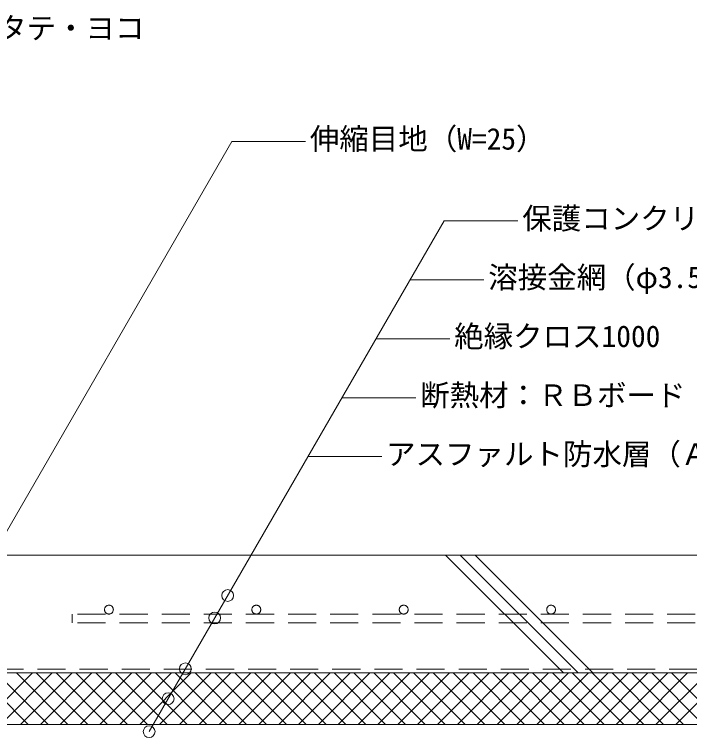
# Model space of a CAD drawing. Units: millimetres, scale not verified. Extents: x -1380 to 1380, y -955 to 955.
# Drawn here: x -19.1 to 438.9, y -408.8 to 82.1 of the extents above; entities that cross this region are included whole.
import ezdxf
from ezdxf.enums import TextEntityAlignment as Align

# ---------------------------------------------------------------- set-up
doc = ezdxf.new("R2010")
doc.units = ezdxf.units.MM
doc.header["$LTSCALE"] = 3
doc.linetypes.add('USER1', pattern=[9.525, 6.35, -3.175])
for name, color, linetype, lineweight in [('0-3_KUTAI', 3, 'Continuous', 18), ('0-4_BOUSUI', 1, 'Continuous', 18), ('0-5_MOJI', 7, 'Continuous', 18), ('0-6_HATCH', 9, 'Continuous', 18), ('0-A_BUHIN', 7, 'USER1', 9), ('0-B_dannnetu', 6, 'Continuous', 18), ('0-C_TENSEN', 4, 'USER1', 18)]:
    doc.layers.add(name, color=color, linetype=linetype, lineweight=lineweight)
doc.styles.add('ＭＳ ゴシック', font='')
doc.styles.get('ＭＳ ゴシック').set_extended_font_data('MS Gothic')

msp = doc.modelspace()

# ---------------------------------------------------------------- linework, layer by layer
at = {"layer": '0-3_KUTAI'}
msp.add_line((900.017, -284.993), (-25.983, -284.993), dxfattribs=at)
at = {"layer": '0-4_BOUSUI'}
msp.add_lwpolyline([(900.017, -399.993), (-346.343, -399.993), (-389.983, -356.353), (-389.983, -39.993)], dxfattribs=at)
at = {"layer": '0-5_MOJI'}
for p, q in [((249.373, -98.113), (299.373, -98.113)), ((226.279, -138.113), (276.279, -138.113)), ((203.185, -178.113), (253.185, -178.113)), ((180.091, -218.113), (230.091, -218.113))]:
    msp.add_line(p, q, dxfattribs=at)
for points in [[(178.348, -4.086), (128.348, -4.086), (-40.729, -296.935)], [(322.467, -58.113), (272.467, -58.113), (72.291, -404.83)]]:
    msp.add_lwpolyline(points, dxfattribs=at)
for centre in [(125.584, -312.41), (116.789, -327.643), (96.914, -362.181), (85.195, -382.479), (72.291, -404.83)]:
    msp.add_circle(centre, 4, dxfattribs=at)
at = {"layer": '0-6_HATCH'}
for p, q in [((273.408, -284.993), (353.408, -364.993)), ((283.408, -284.993), (363.408, -364.993)), ((293.408, -284.993), (373.408, -364.993)), ((-9.722, -399.993), (-44.722, -364.993)), ((-41.875, -399.993), (-6.875, -364.993)), ((3.749, -399.993), (-31.251, -364.993)), ((-28.405, -399.993), (6.595, -364.993)), ((17.219, -399.993), (-17.781, -364.993)), ((-14.934, -399.993), (20.066, -364.993)), ((30.69, -399.993), (-4.31, -364.993)), ((-1.464, -399.993), (33.536, -364.993)), ((44.16, -399.993), (9.16, -364.993)), ((12.007, -399.993), (47.007, -364.993)), ((57.63, -399.993), (22.63, -364.993)), ((25.477, -399.993), (60.477, -364.993)), ((71.101, -399.993), (36.101, -364.993)), ((38.947, -399.993), (73.947, -364.993)), ((84.571, -399.993), (49.571, -364.993)), ((52.418, -399.993), (87.418, -364.993)), ((98.041, -399.993), (63.041, -364.993)), ((65.888, -399.993), (100.888, -364.993)), ((111.512, -399.993), (76.512, -364.993)), ((79.358, -399.993), (114.358, -364.993)), ((124.982, -399.993), (89.982, -364.993)), ((92.829, -399.993), (127.829, -364.993)), ((138.453, -399.993), (103.453, -364.993)), ((106.299, -399.993), (141.299, -364.993)), ((151.923, -399.993), (116.923, -364.993)), ((119.77, -399.993), (154.77, -364.993)), ((165.393, -399.993), (130.393, -364.993)), ((133.24, -399.993), (168.24, -364.993)), ((178.864, -399.993), (143.864, -364.993)), ((146.71, -399.993), (181.71, -364.993)), ((192.334, -399.993), (157.334, -364.993)), ((160.181, -399.993), (195.181, -364.993)), ((205.805, -399.993), (170.805, -364.993)), ((173.651, -399.993), (208.651, -364.993)), ((219.275, -399.993), (184.275, -364.993)), ((187.121, -399.993), (222.121, -364.993)), ((232.745, -399.993), (197.745, -364.993)), ((200.592, -399.993), (235.592, -364.993)), ((246.216, -399.993), (211.216, -364.993)), ((214.062, -399.993), (249.062, -364.993)), ((259.686, -399.993), (224.686, -364.993)), ((227.533, -399.993), (262.533, -364.993)), ((273.156, -399.993), (238.156, -364.993)), ((241.003, -399.993), (276.003, -364.993)), ((286.627, -399.993), (251.627, -364.993)), ((254.473, -399.993), (289.473, -364.993)), ((300.097, -399.993), (265.097, -364.993)), ((267.944, -399.993), (302.944, -364.993)), ((313.568, -399.993), (278.568, -364.993)), ((281.414, -399.993), (316.414, -364.993)), ((327.038, -399.993), (292.038, -364.993)), ((294.885, -399.993), (329.885, -364.993)), ((340.508, -399.993), (305.508, -364.993)), ((308.355, -399.993), (343.355, -364.993)), ((353.979, -399.993), (318.979, -364.993)), ((321.825, -399.993), (356.825, -364.993)), ((367.449, -399.993), (332.449, -364.993)), ((335.296, -399.993), (370.296, -364.993)), ((380.92, -399.993), (345.92, -364.993)), ((348.766, -399.993), (383.766, -364.993)), ((394.39, -399.993), (359.39, -364.993)), ((362.236, -399.993), (397.236, -364.993)), ((407.86, -399.993), (372.86, -364.993)), ((375.707, -399.993), (410.707, -364.993)), ((421.331, -399.993), (386.331, -364.993)), ((389.177, -399.993), (424.177, -364.993)), ((434.801, -399.993), (399.801, -364.993)), ((402.648, -399.993), (437.648, -364.993)), ((448.271, -399.993), (413.271, -364.993)), ((416.118, -399.993), (451.118, -364.993)), ((461.742, -399.993), (426.742, -364.993)), ((429.588, -399.993), (464.588, -364.993))]:
    msp.add_line(p, q, dxfattribs=at)
at = {"layer": '0-A_BUHIN'}
msp.add_line((-346.343, -362.493), (900.017, -362.493), dxfattribs=at)
at = {"layer": '0-B_dannnetu'}
msp.add_line((900.017, -364.993), (-346.343, -364.993), dxfattribs=at)
at = {"layer": '0-C_TENSEN'}
msp.add_line((900.017, -330.993), (20.017, -330.993), dxfattribs=at)
msp.add_lwpolyline([(900.017, -324.993), (20.017, -324.993), (20.017, -330.993)], dxfattribs=at)
for centre in [(45.017, -321.993), (145.017, -321.993), (245.017, -321.993), (345.017, -321.993)]:
    msp.add_circle(centre, 3, dxfattribs=at)

# ---------------------------------------------------------------- texts
at = {"layer": '0-5_MOJI', "style": 'ＭＳ ゴシック'}
for s, p in [('Ｄ１０＠２００ タテ・ヨコ', (-180.78, 61.108)), ('伸縮目地（W=25）', (181.348, -14.086)), ('保護コンクリート（t≧80）', (325.467, -68.113)), ('溶接金網（φ3.5～6mm＠100）', (302.373, -108.113)), ('絶縁クロス1000', (279.279, -148.113)), ('断熱材：ＲＢボード', (256.185, -188.113)), ('アスファルト防水層（ＡＰＥＸ）', (233.091, -228.113))]:
    msp.add_text(s, height=14.66, dxfattribs=at).set_placement(p, align=Align.BOTTOM_LEFT)

doc.saveas('drawing.dxf')
